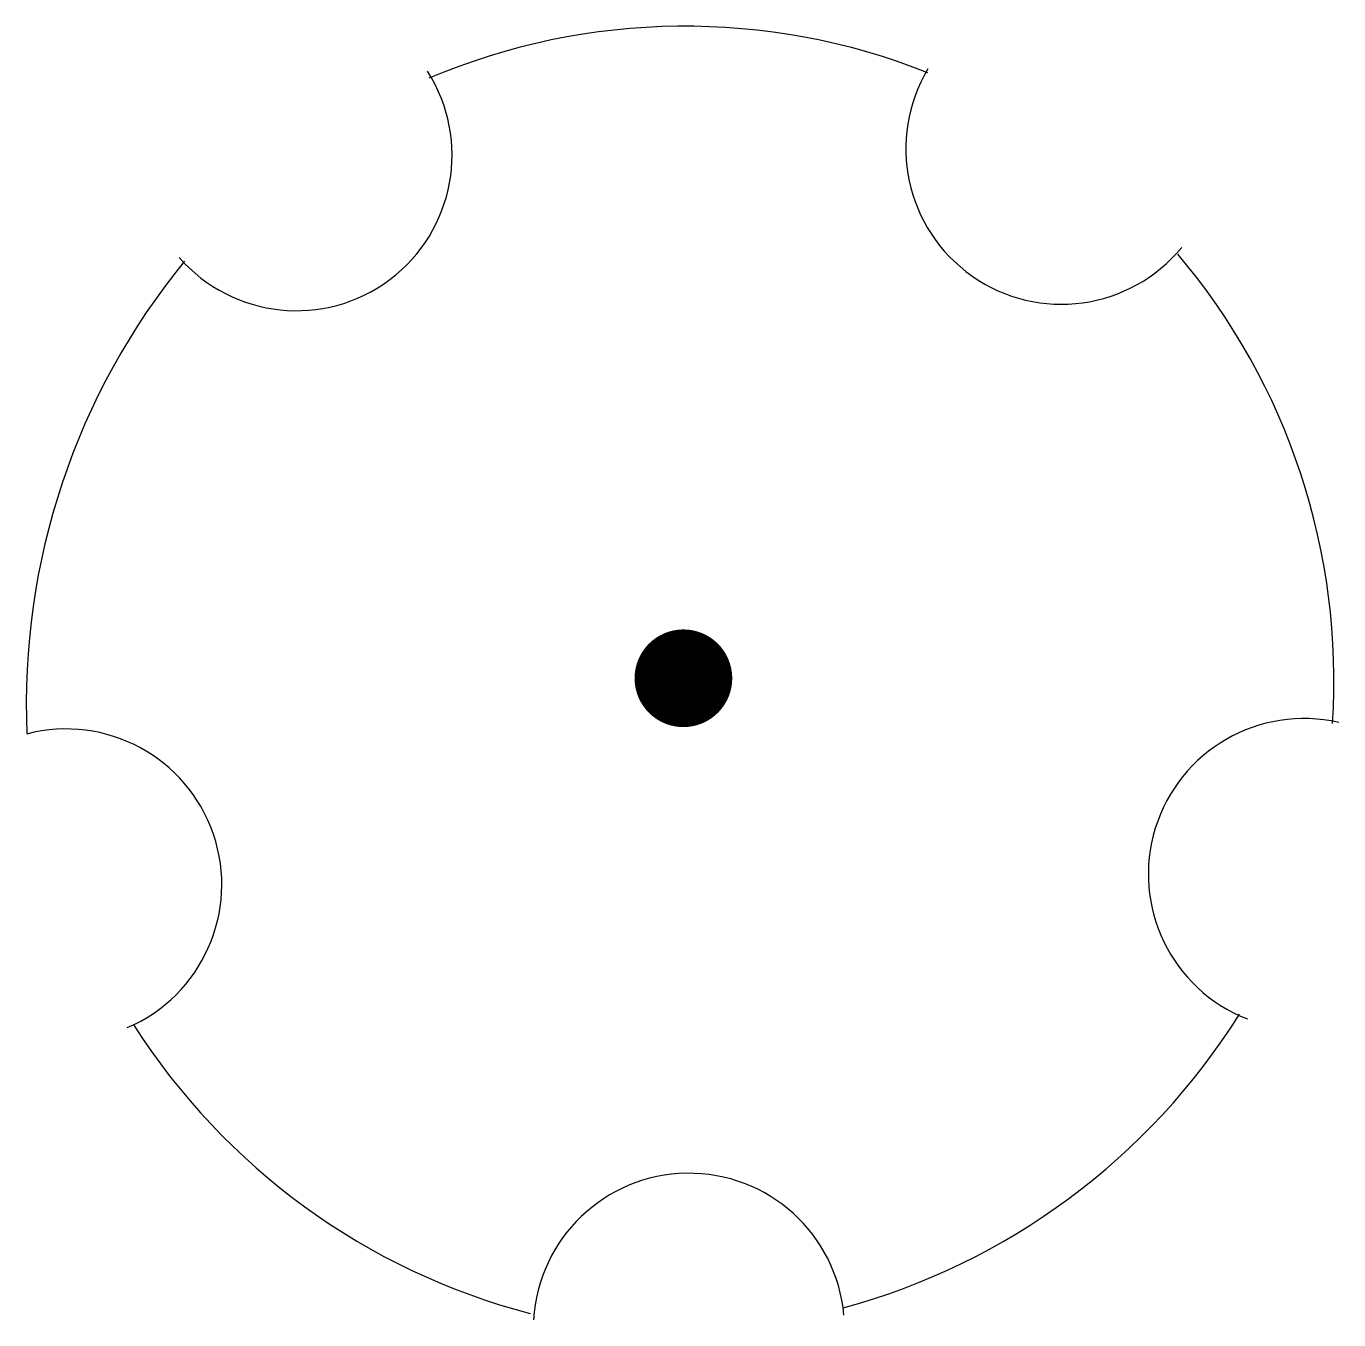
# Model space of a CAD drawing. Extents: x -1.01 to 1, y -0.98 to 1.
import ezdxf

# ---------------------------------------------------------------- set-up
doc = ezdxf.new("R2010")
doc.units = 0
doc.header["$LTSCALE"] = 0.01
doc.header["$MEASUREMENT"] = 0
doc.layers.get('0').update_dxf_attribs({"lineweight": 20})

msp = doc.modelspace()

# ---------------------------------------------------------------- linework, layer by layer
at = {"color": 0, "linetype": 'ByBlock', "lineweight": -2, "const_width": 0.0748}
msp.add_lwpolyline([(-0.0306, -0.0215, 1), (0.0306, 0.0215, 1)], format="xyb", close=True, dxfattribs=at)
at = {"color": 0, "linetype": 'ByBlock', "lineweight": -2}
for centre, radius, start, end in [((0.0025, -0.0076), 1.006, 68.3025, 112.9563), ((-0.5924, 0.801), 0.2382, 221.0949, 32.6415), ((0.5788, 0.8109), 0.2382, 149.0949, 320.6415), ((-0.0155, -0.0034), 1.0114, 356.2742, 40.2165), ((0.0652, -0.0401), 1.0713, 140.6825, 182.4187), ((-0.9449, -0.3159), 0.2382, 293.0949, 104.6415), ((0.9501, -0.2999), 0.2382, 77.0949, 248.6415), ((-0.0269, 0.0365), 1.0367, 285.1744, 327.8907), ((0.0251, 0.0219), 1.0279, 212.545, 255.3569), ((0.0084, -0.9962), 0.2382, 5.0949, 176.6415)]:
    msp.add_arc(centre, radius, start, end, dxfattribs=at)

doc.saveas('drawing.dxf')
